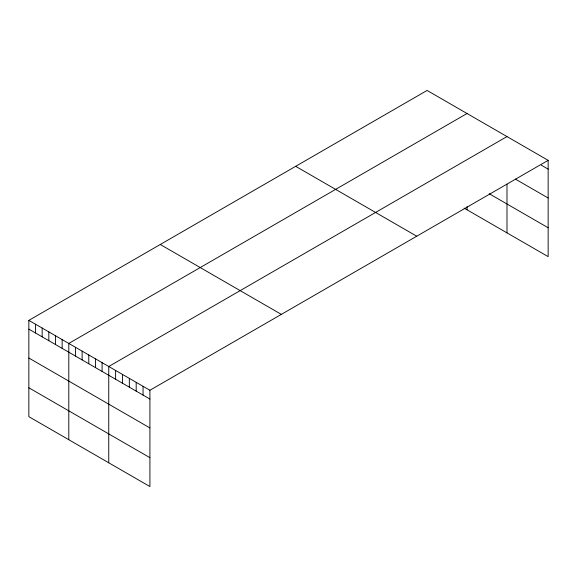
<?xml version="1.0" encoding="UTF-8"?>
<svg xmlns="http://www.w3.org/2000/svg" width="577" height="577" viewBox="0 0 577 577"><rect width="100%" height="100%" fill="white"/><g stroke="black" fill="none" stroke-linecap="round" stroke-linejoin="round"><path stroke-width="0.87" d="M548.15 160.341L149.912 390.261L149.912 486.555L28.85 416.659L28.85 320.365L427.088 90.445L548.15 160.341L548.15 256.635L464.074 208.095M467.038 113.51L68.8 343.43L68.8 439.724M506.988 136.576L108.75 366.496L108.75 462.79M541.291 165.166L548.15 169.126M515.369 179.079L548.15 198.005M489.231 193.742L548.15 227.756M295.669 166.32L416.731 236.217M160.269 244.489L281.331 314.386M28.85 320.365L149.912 390.261M28.85 329.15L149.912 399.046M28.85 358.028L149.912 427.925M28.85 387.78L149.912 457.676M506.988 184.157L506.988 232.87M467.038 206.595L467.038 209.804M143.053 386.301L143.053 395.086M136.194 382.342L136.194 391.127M129.335 378.382L129.335 387.16M122.475 374.415L122.475 383.2M115.616 370.456L115.616 379.24M102.093 362.652L102.093 371.437M95.436 358.807L95.436 367.592M88.779 354.963L88.779 363.748M82.122 351.119L82.122 359.904M75.457 347.275L75.457 356.059M62.143 339.586L62.143 348.371M55.486 335.742L55.486 344.527M48.829 331.898L48.829 340.682M42.164 328.053L42.164 336.838M35.507 324.209L35.507 332.994"/></g></svg>
